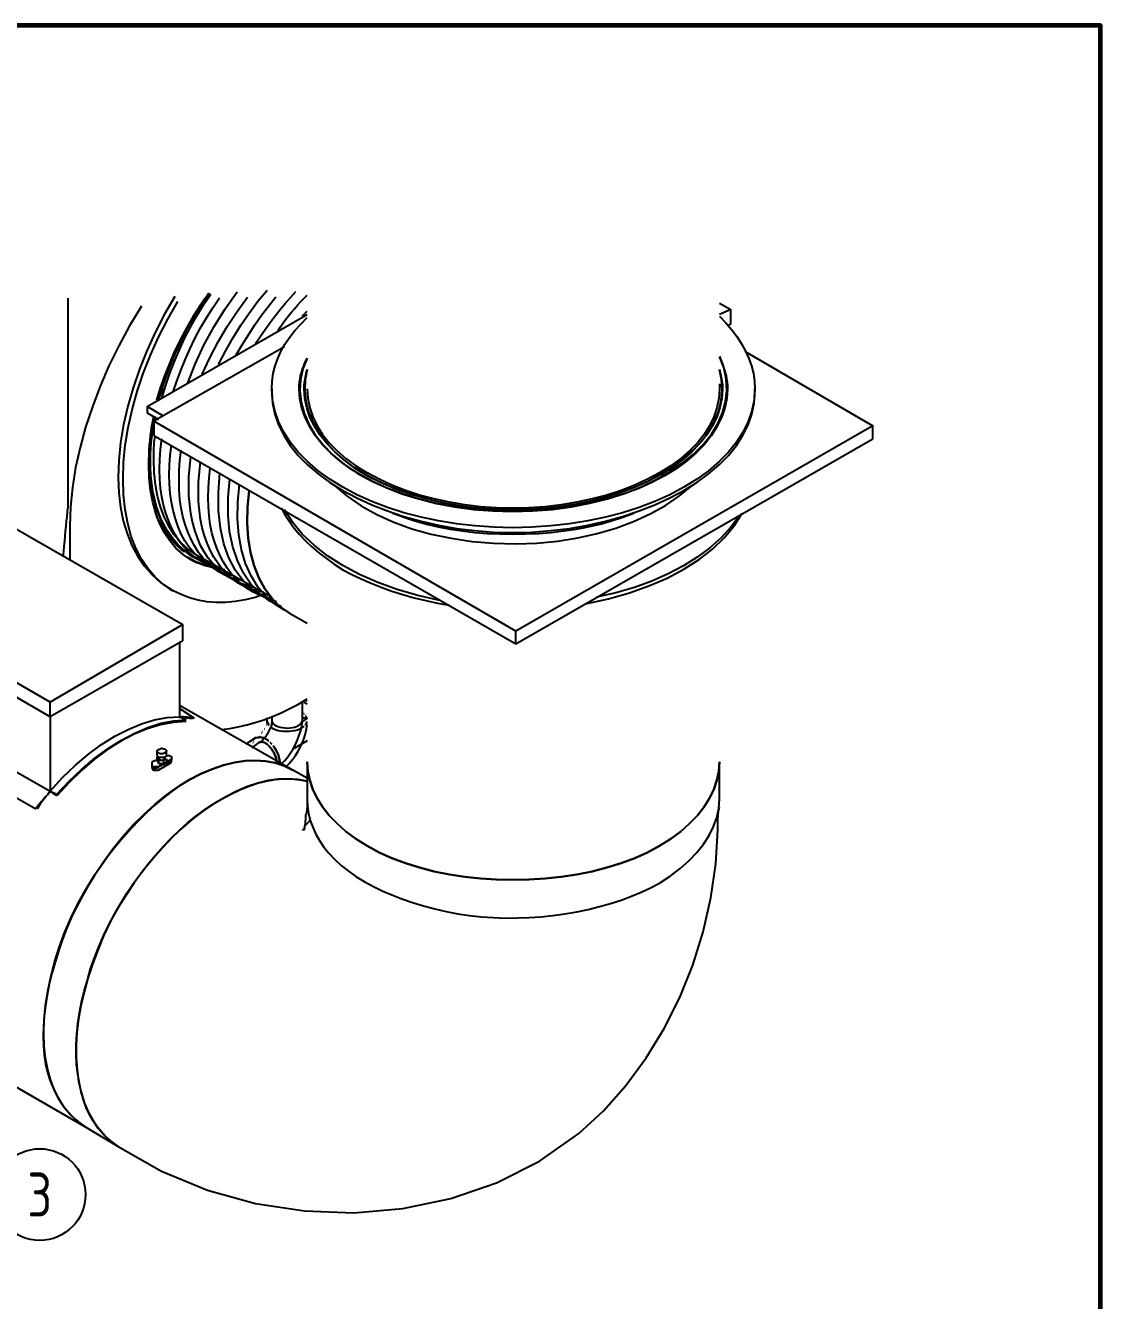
# Model space of a CAD drawing. Header units: metres. Extents: x 20 to 415, y 5 to 292.
# Drawn here: x 354 to 415, y 219.7 to 292 of the extents above; entities that cross this region are included whole.
import ezdxf
from ezdxf.enums import TextEntityAlignment as Align

# ---------------------------------------------------------------- set-up
doc = ezdxf.new("R2010")
doc.units = ezdxf.units.M
for name, color, linetype in [('АРМАТУРА', 8, 'Continuous'), ('ВОЗДУХОВОДЫ', 7, 'Continuous'), ('ИЗОЛЯЦИЯ', 3, 'Continuous'), ('ОБОРУДОВАНИЕ', 8, 'Continuous'), ('ПОЗИЦИИ', 1, 'Continuous'), ('РАМКА', 7, 'Continuous'), ('ТРУБОПРОВОД', 5, 'Continuous')]:
    doc.layers.add(name, color=color, linetype=linetype)
doc.styles.add('GOST', font='isocpeur.ttf')

msp = doc.modelspace()

# ---------------------------------------------------------------- linework, layer by layer
at = {"layer": 'АРМАТУРА'}
for points in [[(356.442, 264.698), (356.442, 276.523)], [(362.492, 276.615), (361.912, 275.612), (361.383, 274.588), (360.91, 273.549), (360.492, 272.5), (360.131, 271.448), (359.832, 270.398), (359.595, 269.358), (359.424, 268.331), (359.319, 267.326), (359.283, 266.348)], [(361.483, 270.748), (361.692, 271.439), (361.933, 272.131), (362.205, 272.824), (362.505, 273.513), (362.835, 274.198), (363.193, 274.873), (363.576, 275.539), (363.986, 276.19), (364.418, 276.825)], [(360.607, 276.072), (359.925, 274.965), (359.318, 273.83), (358.763, 272.683), (358.263, 271.528), (357.82, 270.37), (357.439, 269.213), (357.12, 268.062), (356.868, 266.92), (356.684, 265.793), (356.572, 264.684), (356.533, 263.598)], [(359.558, 266.257), (359.591, 267.207), (359.689, 268.185), (359.851, 269.185), (360.074, 270.202), (360.36, 271.23), (360.707, 272.263), (361.113, 273.296), (361.577, 274.323), (362.097, 275.34), (362.675, 276.34)], [(393.383, 276.248), (394.025, 275.882)], [(394.025, 275.882), (393.383, 275.607)], [(394.025, 275.057), (394.025, 275.882)], [(394.025, 275.057), (393.842, 274.965)], [(361.025, 267.082), (361.028, 267.357), (361.036, 267.632), (361.05, 267.907), (361.069, 268.182), (361.094, 268.457), (361.124, 268.732), (361.16, 269.007), (361.201, 269.282), (361.248, 269.557), (361.3, 269.832)], [(363.408, 261.673), (362.963, 261.979), (362.562, 262.342), (362.207, 262.761), (361.896, 263.234), (361.633, 263.759), (361.416, 264.334), (361.245, 264.955), (361.123, 265.621), (361.05, 266.332), (361.025, 267.082)], [(359.283, 266.348), (359.316, 265.489), (359.413, 264.67), (359.57, 263.896), (359.787, 263.172), (360.062, 262.498), (360.393, 261.88), (360.775, 261.32), (361.207, 260.822), (361.689, 260.389), (362.217, 260.023)], [(362.4, 259.932), (361.875, 260.273), (361.401, 260.686), (360.978, 261.171), (360.608, 261.723), (360.292, 262.338), (360.03, 263.014), (359.826, 263.747), (359.678, 264.534), (359.589, 265.372), (359.558, 266.257)], [(351.767, 264.423), (362.95, 258.007)], [(356.167, 261.857), (356.194, 262.156), (356.222, 262.452), (356.249, 262.742), (356.277, 263.029), (356.304, 263.312), (356.332, 263.593), (356.359, 263.871), (356.387, 264.147), (356.414, 264.423), (356.442, 264.698)], [(356.533, 263.598), (356.533, 261.673)], [(356.533, 261.673), (356.533, 261.673), (356.533, 261.673)], [(363.225, 261.857), (363.39, 261.752), (363.556, 261.659), (363.723, 261.576), (363.891, 261.505), (364.062, 261.444), (364.235, 261.395), (364.411, 261.356), (364.592, 261.329), (364.777, 261.312), (364.967, 261.307)], [(365.242, 261.123), (365.049, 261.154), (364.858, 261.189), (364.667, 261.231), (364.477, 261.277), (364.291, 261.33), (364.107, 261.387), (363.925, 261.451), (363.748, 261.519), (363.576, 261.594), (363.408, 261.673)], [(355.433, 253.607), (344.158, 260.115)], [(362.217, 260.023), (362.4, 259.932)], [(367.625, 259.748), (367.05, 259.553), (366.483, 259.406), (365.925, 259.309), (365.377, 259.259), (364.841, 259.256), (364.319, 259.3), (363.812, 259.39), (363.322, 259.526), (362.851, 259.706), (362.4, 259.932)], [(355.433, 252.782), (344.158, 259.29)], [(362.95, 258.007), (355.433, 253.607)], [(362.95, 257.09), (362.95, 258.007)], [(362.95, 257.09), (355.433, 252.782)], [(362.767, 256.998), (362.767, 252.782)], [(344.342, 254.89), (355.433, 248.565)], [(343.517, 253.882), (354.608, 247.557)], [(355.433, 252.782), (355.433, 253.607)], [(363.592, 252.69), (362.767, 253.24)], [(365.15, 252.048), (365.62, 252.114), (366.095, 252.203), (366.575, 252.315), (367.059, 252.451), (367.545, 252.61), (368.035, 252.794), (368.526, 253.004), (369.019, 253.239), (369.513, 253.501), (370.008, 253.79)], [(369.825, 253.607), (370.008, 253.515)], [(369.917, 253.698), (370.008, 253.698)], [(355.433, 248.565), (356.134, 249.33), (356.856, 250.024), (357.595, 250.649), (358.345, 251.198), (359.1, 251.671), (359.855, 252.063), (360.605, 252.374), (361.344, 252.598), (362.066, 252.736), (362.767, 252.782)], [(355.433, 252.782), (355.433, 248.565)], [(355.8, 248.382), (356.5, 249.123), (357.223, 249.806), (357.962, 250.425), (358.711, 250.975), (359.467, 251.453), (360.222, 251.853), (360.972, 252.173), (361.711, 252.407), (362.433, 252.55), (363.133, 252.598)], [(363.133, 252.507), (362.411, 252.461), (361.676, 252.323), (360.931, 252.099), (360.183, 251.788), (359.433, 251.396), (358.686, 250.923), (357.944, 250.374), (357.214, 249.749), (356.499, 249.054), (355.8, 248.29)], [(362.767, 252.782), (362.824, 252.779), (362.887, 252.773), (362.955, 252.762), (363.025, 252.75), (363.099, 252.736), (363.175, 252.722), (363.255, 252.71), (363.336, 252.7), (363.417, 252.693), (363.5, 252.69)], [(362.767, 252.782), (362.849, 252.782), (362.932, 252.781), (363.014, 252.78), (363.097, 252.776), (363.179, 252.771), (363.262, 252.762), (363.344, 252.751), (363.427, 252.735), (363.509, 252.715), (363.592, 252.69)], [(362.767, 252.782), (363.133, 252.598)], [(369.733, 252.69), (370.008, 252.782)], [(370.008, 252.69), (369.733, 252.507)], [(370.008, 251.407), (369.183, 250.948)], [(361.483, 250.857), (361.486, 250.859), (361.494, 250.867), (361.505, 250.877), (361.522, 250.889), (361.541, 250.903), (361.562, 250.916), (361.587, 250.929), (361.613, 250.939), (361.639, 250.946), (361.667, 250.948), (361.694, 250.97), (361.722, 250.984), (361.749, 250.989), (361.777, 250.988), (361.804, 250.983), (361.832, 250.975), (361.859, 250.966), (361.887, 250.958), (361.914, 250.951), (361.942, 250.948)], [(361.483, 250.857), (361.483, 250.582)], [(362.033, 250.857), (362.028, 250.829), (362.013, 250.803), (361.991, 250.777), (361.963, 250.753), (361.931, 250.731), (361.895, 250.712), (361.858, 250.696), (361.822, 250.683), (361.789, 250.676), (361.758, 250.673), (361.706, 250.676), (361.659, 250.683), (361.618, 250.696), (361.582, 250.712), (361.552, 250.731), (361.527, 250.753), (361.508, 250.777), (361.494, 250.803), (361.486, 250.829), (361.483, 250.857)], [(361.483, 250.582), (361.486, 250.557), (361.494, 250.537), (361.508, 250.522), (361.527, 250.51), (361.552, 250.502), (361.582, 250.496), (361.618, 250.493), (361.659, 250.491), (361.706, 250.49), (361.758, 250.49), (361.789, 250.49), (361.822, 250.491), (361.858, 250.493), (361.895, 250.496), (361.931, 250.502), (361.963, 250.51), (361.991, 250.522), (362.014, 250.537), (362.029, 250.557), (362.033, 250.582)], [(361.483, 250.49), (361.483, 250.307)], [(361.483, 250.49), (361.575, 250.307)], [(361.575, 250.49), (361.578, 250.462), (361.585, 250.436), (361.597, 250.41), (361.613, 250.386), (361.633, 250.364), (361.655, 250.345), (361.679, 250.33), (361.704, 250.317), (361.731, 250.309), (361.758, 250.307)], [(361.758, 250.307), (361.786, 250.309), (361.812, 250.317), (361.839, 250.33), (361.863, 250.345), (361.885, 250.364), (361.904, 250.386), (361.92, 250.41), (361.932, 250.436), (361.939, 250.462), (361.942, 250.49)], [(361.85, 250.307), (362.033, 250.398)], [(361.942, 250.948), (361.944, 250.946), (361.952, 250.939), (361.962, 250.929), (361.974, 250.916), (361.988, 250.903), (362.001, 250.889), (362.014, 250.877), (362.024, 250.867), (362.031, 250.859), (362.033, 250.857)], [(362.033, 250.582), (362.033, 250.857)], [(362.033, 250.582), (362.064, 250.582), (362.097, 250.581), (362.133, 250.579), (362.17, 250.576), (362.206, 250.571), (362.238, 250.562), (362.266, 250.55), (362.288, 250.535), (362.303, 250.515), (362.308, 250.49)], [(362.033, 250.398), (362.033, 250.215)], [(362.308, 250.49), (362.308, 250.465), (362.307, 250.445), (362.306, 250.428), (362.303, 250.412), (362.297, 250.398), (362.288, 250.385), (362.277, 250.37), (362.262, 250.352), (362.241, 250.331), (362.217, 250.307)], [(362.308, 250.398), (362.308, 250.374), (362.307, 250.353), (362.306, 250.336), (362.303, 250.32), (362.297, 250.307), (362.288, 250.293), (362.277, 250.278), (362.262, 250.261), (362.241, 250.24), (362.217, 250.215)], [(362.308, 250.215), (362.308, 250.398)], [(361.483, 250.307), (361.208, 250.215)], [(361.208, 250.123), (361.208, 250.215)], [(361.575, 249.94), (361.57, 249.94), (361.555, 249.94), (361.533, 249.94), (361.504, 249.94), (361.472, 249.94), (361.437, 249.94), (361.4, 249.94), (361.364, 249.94), (361.33, 249.94), (361.3, 249.94), (361.275, 249.943), (361.255, 249.95), (361.239, 249.963), (361.228, 249.978), (361.22, 249.998), (361.215, 250.02), (361.211, 250.044), (361.209, 250.069), (361.208, 250.096), (361.208, 250.123)], [(361.575, 249.94), (361.57, 249.915), (361.555, 249.895), (361.533, 249.88), (361.504, 249.868), (361.472, 249.86), (361.437, 249.855), (361.4, 249.851), (361.364, 249.849), (361.33, 249.848), (361.3, 249.848), (361.275, 249.851), (361.255, 249.858), (361.239, 249.871), (361.228, 249.887), (361.22, 249.906), (361.215, 249.928), (361.211, 249.952), (361.209, 249.978), (361.208, 250.004), (361.208, 250.032)], [(361.208, 249.94), (361.208, 249.913), (361.209, 249.886), (361.211, 249.86), (361.215, 249.836), (361.22, 249.814), (361.228, 249.795), (361.239, 249.779), (361.256, 249.767), (361.275, 249.759), (361.3, 249.757), (361.33, 249.757), (361.364, 249.757), (361.4, 249.757), (361.437, 249.757), (361.472, 249.757), (361.504, 249.757), (361.533, 249.757), (361.556, 249.757), (361.57, 249.757), (361.575, 249.757)], [(361.483, 250.307), (361.575, 250.123)], [(361.575, 250.307), (361.85, 250.307)], [(361.575, 250.307), (361.575, 250.123)], [(362.217, 250.307), (361.575, 249.94)], [(362.217, 250.215), (361.575, 249.94)], [(362.217, 250.123), (361.575, 249.757)], [(361.575, 250.123), (361.85, 250.123)], [(361.85, 250.307), (361.85, 250.123)], [(361.85, 250.123), (362.033, 250.215)], [(362.217, 250.123), (362.241, 250.148), (362.262, 250.168), (362.277, 250.184), (362.289, 250.196), (362.297, 250.204), (362.303, 250.209), (362.306, 250.212), (362.307, 250.214), (362.308, 250.215), (362.308, 250.215)], [(355.433, 248.565), (355.351, 248.458), (355.268, 248.355), (355.186, 248.255), (355.103, 248.157), (355.021, 248.061), (354.938, 247.965), (354.856, 247.867), (354.773, 247.767), (354.691, 247.664), (354.608, 247.557)], [(355.433, 248.565), (355.351, 248.458), (355.269, 248.355), (355.189, 248.255), (355.11, 248.157), (355.033, 248.061), (354.958, 247.965), (354.887, 247.867), (354.82, 247.767), (354.758, 247.664), (354.7, 247.557)], [(355.433, 248.565), (355.8, 248.382)], [(355.8, 248.29), (355.433, 248.565)]]:
    msp.add_lwpolyline(points, dxfattribs=at)
at = {"layer": 'ВОЗДУХОВОДЫ'}
for points in [[(361.575, 270.748), (361.756, 271.408), (361.969, 272.066), (362.211, 272.721), (362.482, 273.371), (362.778, 274.014), (363.099, 274.649), (363.444, 275.274), (363.81, 275.888), (364.196, 276.489)], [(361.575, 270.748), (361.779, 271.408), (362.004, 272.066), (362.251, 272.721), (362.521, 273.371), (362.812, 274.014), (363.126, 274.649), (363.462, 275.274), (363.819, 275.888), (364.198, 276.489)], [(361.575, 270.748), (361.756, 271.408), (361.969, 272.066), (362.211, 272.721), (362.482, 273.371), (362.778, 274.014), (363.099, 274.649), (363.444, 275.274), (363.81, 275.888), (364.196, 276.489)], [(361.758, 270.84), (361.965, 271.528), (362.198, 272.212), (362.458, 272.892), (362.743, 273.567), (363.054, 274.232), (363.389, 274.886), (363.748, 275.527), (364.132, 276.152), (364.538, 276.761)], [(361.942, 272.032), (362.175, 272.661), (362.436, 273.285), (362.721, 273.9), (363.03, 274.506), (363.363, 275.102), (363.717, 275.688), (364.092, 276.262), (364.488, 276.822)], [(361.942, 272.032), (362.175, 272.661), (362.436, 273.285), (362.721, 273.9), (363.03, 274.506), (363.363, 275.102), (363.717, 275.688), (364.092, 276.262), (364.488, 276.822)], [(362.4, 271.207), (362.603, 271.814), (362.829, 272.424), (363.077, 273.035), (363.346, 273.641), (363.637, 274.244), (363.951, 274.837), (364.286, 275.42), (364.644, 275.988), (365.024, 276.541)], [(363.225, 271.665), (363.65, 272.781), (364.151, 273.867), (364.719, 274.916), (365.349, 275.923), (366.033, 276.879)], [(364.05, 272.215), (364.484, 273.141), (364.96, 274.046), (365.475, 274.924), (366.029, 275.771), (366.617, 276.581)], [(364.967, 272.765), (365.365, 273.527), (365.791, 274.268), (366.241, 274.989), (366.716, 275.684), (367.213, 276.352), (367.732, 276.989)], [(365.975, 273.315), (366.313, 273.89), (366.667, 274.456), (367.036, 275.013), (367.422, 275.558), (367.82, 276.088), (368.232, 276.602)], [(367.075, 273.957), (367.35, 274.364), (367.627, 274.76), (367.905, 275.145), (368.187, 275.519), (368.473, 275.882), (368.764, 276.234), (369.063, 276.575), (369.369, 276.905)], [(368.358, 274.69), (368.498, 274.907), (368.644, 275.12), (368.796, 275.328), (368.952, 275.532), (369.115, 275.733), (369.282, 275.931), (369.456, 276.126), (369.634, 276.321), (369.819, 276.514), (370.008, 276.707)], [(369.733, 275.515), (369.761, 275.542), (369.788, 275.57), (369.816, 275.597), (369.843, 275.625), (369.871, 275.653), (369.898, 275.68), (369.926, 275.708), (369.953, 275.735), (369.981, 275.763), (370.008, 275.79)], [(361.575, 270.748), (361.627, 270.884), (361.675, 271.014), (361.718, 271.142), (361.758, 271.266), (361.793, 271.39), (361.826, 271.515), (361.857, 271.639), (361.886, 271.767), (361.914, 271.897), (361.942, 272.032)], [(361.575, 270.748), (361.627, 270.884), (361.675, 271.014), (361.718, 271.142), (361.758, 271.266), (361.793, 271.39), (361.826, 271.515), (361.857, 271.639), (361.886, 271.767), (361.914, 271.897), (361.942, 272.032)], [(370.008, 271.39), (370.044, 270.846), (370.15, 270.314), (370.326, 269.795), (370.568, 269.29), (370.879, 268.8), (371.256, 268.327), (371.698, 267.873), (372.203, 267.436), (372.771, 267.019), (373.4, 266.623)], [(364.783, 261.398), (364.379, 261.5), (363.993, 261.639), (363.625, 261.817), (363.277, 262.031), (362.95, 262.281), (362.645, 262.567), (362.363, 262.888), (362.106, 263.244), (361.873, 263.633), (361.667, 264.057), (361.491, 264.486), (361.347, 264.945), (361.235, 265.433), (361.155, 265.948), (361.106, 266.486), (361.085, 267.047), (361.096, 267.627), (361.136, 268.225), (361.204, 268.839), (361.3, 269.465)], [(364.783, 261.398), (364.379, 261.5), (363.993, 261.639), (363.625, 261.817), (363.277, 262.031), (362.95, 262.281), (362.645, 262.567), (362.363, 262.888), (362.106, 263.244), (361.873, 263.633), (361.667, 264.057), (361.491, 264.486), (361.347, 264.945), (361.235, 265.433), (361.155, 265.948), (361.106, 266.486), (361.085, 267.047), (361.096, 267.627), (361.136, 268.225), (361.204, 268.839), (361.3, 269.465)], [(363.5, 261.857), (362.954, 262.263), (362.471, 262.761), (362.055, 263.348), (361.71, 264.014), (361.438, 264.756), (361.243, 265.566), (361.129, 266.439), (361.097, 267.369), (361.154, 268.349), (361.3, 269.373)], [(364.692, 261.398), (364.312, 261.522), (363.946, 261.675), (363.594, 261.858), (363.257, 262.07), (362.939, 262.315), (362.639, 262.593), (362.361, 262.905), (362.105, 263.253), (361.873, 263.636), (361.667, 264.057), (361.513, 264.483), (361.382, 264.936), (361.276, 265.413), (361.195, 265.915), (361.14, 266.44), (361.113, 266.987), (361.114, 267.556), (361.145, 268.143), (361.207, 268.749), (361.3, 269.373)], [(364.692, 261.398), (364.312, 261.522), (363.946, 261.675), (363.594, 261.858), (363.257, 262.07), (362.939, 262.315), (362.639, 262.593), (362.361, 262.905), (362.105, 263.253), (361.873, 263.636), (361.667, 264.057), (361.513, 264.483), (361.382, 264.936), (361.276, 265.413), (361.195, 265.915), (361.14, 266.44), (361.113, 266.987), (361.114, 267.556), (361.145, 268.143), (361.207, 268.749), (361.3, 269.373)], [(361.3, 269.557), (361.303, 269.584), (361.31, 269.612), (361.32, 269.639), (361.332, 269.667), (361.346, 269.694), (361.36, 269.722), (361.372, 269.749), (361.382, 269.777), (361.39, 269.804), (361.392, 269.832)], [(361.3, 269.557), (361.303, 269.584), (361.31, 269.612), (361.32, 269.639), (361.332, 269.667), (361.346, 269.694), (361.36, 269.722), (361.372, 269.749), (361.382, 269.777), (361.39, 269.804), (361.392, 269.832)], [(361.3, 269.557), (361.303, 269.584), (361.31, 269.611), (361.32, 269.637), (361.332, 269.661), (361.346, 269.683), (361.36, 269.702), (361.372, 269.718), (361.382, 269.73), (361.39, 269.737), (361.392, 269.74)], [(361.3, 269.557), (361.303, 269.584), (361.31, 269.611), (361.32, 269.637), (361.332, 269.661), (361.346, 269.683), (361.36, 269.702), (361.372, 269.718), (361.382, 269.73), (361.39, 269.737), (361.392, 269.74)], [(361.3, 269.557), (361.303, 269.584), (361.31, 269.611), (361.32, 269.637), (361.332, 269.661), (361.346, 269.683), (361.36, 269.702), (361.372, 269.718), (361.382, 269.73), (361.39, 269.737), (361.392, 269.74)], [(361.483, 269.648), (361.483, 269.648), (361.483, 269.671), (361.483, 269.684), (361.483, 269.691), (361.483, 269.694), (361.483, 269.694), (361.483, 269.695), (361.483, 269.697), (361.483, 269.704), (361.483, 269.718), (361.483, 269.74)], [(361.3, 267.357), (361.3, 267.494), (361.301, 267.632), (361.303, 267.769), (361.306, 267.907), (361.312, 268.044), (361.32, 268.182), (361.332, 268.319), (361.348, 268.457), (361.367, 268.594), (361.392, 268.732)], [(365.333, 261.123), (364.954, 261.198), (364.588, 261.309), (364.235, 261.46), (363.899, 261.646), (363.581, 261.869), (363.281, 262.127), (363.002, 262.42), (362.746, 262.749), (362.515, 263.111), (362.308, 263.507), (362.129, 263.905), (361.978, 264.331), (361.855, 264.781), (361.758, 265.255), (361.689, 265.752), (361.648, 266.272), (361.635, 266.813), (361.648, 267.373), (361.689, 267.952), (361.758, 268.548)], [(365.883, 260.757), (365.505, 260.856), (365.138, 260.987), (364.785, 261.15), (364.45, 261.345), (364.131, 261.571), (363.831, 261.826), (363.552, 262.111), (363.297, 262.426), (363.064, 262.769), (362.858, 263.14), (362.68, 263.563), (362.528, 264.008), (362.405, 264.472), (362.308, 264.954), (362.24, 265.455), (362.198, 265.972), (362.185, 266.504), (362.198, 267.05), (362.24, 267.61), (362.308, 268.182)], [(366.433, 260.482), (366.054, 260.556), (365.687, 260.668), (365.335, 260.817), (364.999, 261.004), (364.681, 261.227), (364.381, 261.485), (364.102, 261.779), (363.846, 262.107), (363.615, 262.469), (363.408, 262.865), (363.23, 263.264), (363.078, 263.689), (362.955, 264.139), (362.858, 264.613), (362.79, 265.111), (362.748, 265.631), (362.735, 266.171), (362.748, 266.731), (362.79, 267.31), (362.858, 267.907)], [(363.592, 262.04), (363.171, 262.345), (362.791, 262.707), (362.45, 263.125), (362.152, 263.595), (361.896, 264.114), (361.685, 264.68), (361.518, 265.291), (361.398, 265.941), (361.325, 266.632), (361.3, 267.357)], [(366.983, 260.115), (366.604, 260.214), (366.238, 260.345), (365.885, 260.509), (365.549, 260.703), (365.231, 260.929), (364.931, 261.185), (364.652, 261.47), (364.397, 261.784), (364.165, 262.127), (363.958, 262.498), (363.78, 262.922), (363.628, 263.366), (363.504, 263.83), (363.408, 264.312), (363.34, 264.813), (363.298, 265.33), (363.284, 265.862), (363.298, 266.409), (363.34, 266.968), (363.408, 267.54)], [(367.533, 259.84), (367.154, 259.914), (366.787, 260.026), (366.435, 260.175), (366.099, 260.362), (365.781, 260.585), (365.481, 260.844), (365.202, 261.137), (364.946, 261.465), (364.715, 261.827), (364.508, 262.223), (364.33, 262.622), (364.178, 263.047), (364.055, 263.498), (363.958, 263.971), (363.89, 264.469), (363.848, 264.989), (363.835, 265.53), (363.848, 266.09), (363.89, 266.668), (363.958, 267.265)], [(367.992, 259.473), (367.615, 259.572), (367.256, 259.704), (366.914, 259.869), (366.589, 260.067), (366.285, 260.298), (365.999, 260.562), (365.732, 260.859), (365.486, 261.189), (365.262, 261.552), (365.058, 261.948), (364.879, 262.347), (364.728, 262.772), (364.605, 263.22), (364.508, 263.691), (364.439, 264.183), (364.398, 264.694), (364.385, 265.223), (364.398, 265.768), (364.439, 266.326), (364.508, 266.898)], [(368.267, 259.29), (367.564, 259.57), (366.938, 259.965), (366.396, 260.47), (365.936, 261.079), (365.562, 261.788), (365.277, 262.59), (365.081, 263.48), (364.979, 264.453), (364.97, 265.502), (365.058, 266.623)], [(368.542, 259.015), (367.891, 259.344), (367.312, 259.777), (366.811, 260.308), (366.387, 260.931), (366.044, 261.639), (365.782, 262.428), (365.607, 263.289), (365.518, 264.219), (365.518, 265.21), (365.608, 266.257)], [(368.725, 258.832), (368.151, 259.183), (367.64, 259.628), (367.195, 260.163), (366.818, 260.781), (366.514, 261.479), (366.283, 262.251), (366.13, 263.092), (366.056, 263.997), (366.065, 264.962), (366.158, 265.982)], [(369, 258.648), (368.478, 259.024), (368.014, 259.487), (367.61, 260.032), (367.269, 260.652), (366.995, 261.342), (366.789, 262.094), (366.655, 262.904), (366.595, 263.764), (366.612, 264.67), (366.708, 265.615)], [(366.708, 265.615), (366.612, 264.67), (366.595, 263.764), (366.655, 262.904), (366.789, 262.094), (366.995, 261.342), (367.269, 260.652), (367.61, 260.032), (368.014, 259.487), (368.478, 259.024), (369, 258.648)], [(363.042, 262.132), (362.852, 262.277), (362.669, 262.439), (362.492, 262.614), (362.322, 262.802), (362.16, 263.002), (362.006, 263.214), (361.86, 263.436), (361.724, 263.666), (361.599, 263.904), (361.483, 264.148)], [(363.592, 262.04), (367.992, 259.565)], [(364.692, 261.398), (364.579, 261.429), (364.463, 261.463), (364.342, 261.504), (364.22, 261.547), (364.096, 261.594), (363.972, 261.643), (363.85, 261.694), (363.729, 261.748), (363.613, 261.802), (363.5, 261.857)], [(369, 258.648), (370.008, 258.098)], [(369.183, 249.757), (362.767, 253.423)], [(363.133, 252.507), (362.411, 252.461), (361.676, 252.323), (360.931, 252.099), (360.183, 251.788), (359.433, 251.396), (358.686, 250.923), (357.944, 250.374), (357.214, 249.749), (356.499, 249.054), (355.8, 248.29)], [(363.5, 252.69), (363.442, 252.693), (363.381, 252.7), (363.316, 252.71), (363.248, 252.722), (363.179, 252.736), (363.11, 252.75), (363.043, 252.762), (362.978, 252.773), (362.916, 252.779), (362.858, 252.782)], [(357.45, 229.498), (357.005, 229.804), (356.604, 230.166), (356.248, 230.584), (355.938, 231.053), (355.674, 231.573), (355.457, 232.138), (355.287, 232.749), (355.165, 233.4), (355.091, 234.09), (355.067, 234.815), (355.091, 235.596), (355.165, 236.394), (355.287, 237.207), (355.457, 238.03), (355.673, 238.86), (355.938, 239.693), (356.248, 240.524), (356.604, 241.351), (357.005, 242.169), (357.45, 242.973), (357.933, 243.782), (358.447, 244.555), (358.989, 245.29), (359.555, 245.986), (360.143, 246.64), (360.75, 247.251), (361.374, 247.814), (362.011, 248.329), (362.659, 248.795), (363.317, 249.207), (363.974, 249.537), (364.622, 249.81), (365.259, 250.024), (365.883, 250.179), (366.49, 250.273), (367.079, 250.302), (367.645, 250.267), (368.186, 250.166), (368.7, 249.997), (369.183, 249.757)], [(369.183, 249.757), (368.7, 249.997), (368.186, 250.166), (367.645, 250.267), (367.079, 250.302), (366.491, 250.273), (365.883, 250.179), (365.26, 250.024), (364.622, 249.81), (363.974, 249.537), (363.317, 249.207)], [(370.008, 249.298), (369.183, 249.757)], [(370.008, 250.215), (370.008, 248.107)], [(393.383, 250.215), (393.349, 249.693), (393.242, 249.174), (393.067, 248.66), (392.823, 248.154), (392.512, 247.66), (392.137, 247.179), (391.695, 246.715), (391.19, 246.27), (390.621, 245.847), (389.992, 245.448), (389.308, 245.083), (388.579, 244.755), (387.809, 244.467), (387.002, 244.216), (386.165, 244.005), (385.299, 243.831), (384.411, 243.697), (383.504, 243.6), (382.581, 243.543), (381.65, 243.523), (380.743, 243.543), (379.841, 243.6), (378.95, 243.697), (378.073, 243.831), (377.216, 244.005), (376.384, 244.216), (375.581, 244.467), (374.813, 244.755), (374.084, 245.083), (373.4, 245.448), (372.771, 245.847), (372.203, 246.27), (371.698, 246.715), (371.256, 247.179), (370.879, 247.66), (370.568, 248.154), (370.326, 248.66), (370.15, 249.174), (370.044, 249.693), (370.008, 250.215)], [(370.008, 250.215), (370.044, 249.693), (370.15, 249.174), (370.326, 248.66), (370.568, 248.154), (370.879, 247.66), (371.256, 247.179), (371.698, 246.715), (372.203, 246.27), (372.771, 245.847), (373.4, 245.448), (374.084, 245.083), (374.813, 244.755), (375.581, 244.467), (376.384, 244.216), (377.216, 244.005), (378.073, 243.831), (378.95, 243.697), (379.841, 243.6), (380.743, 243.543), (381.65, 243.523), (382.581, 243.543), (383.504, 243.6), (384.411, 243.697), (385.299, 243.831), (386.165, 244.005), (387.002, 244.216), (387.809, 244.467), (388.579, 244.755), (389.308, 245.083), (389.992, 245.448), (390.621, 245.847), (391.19, 246.27), (391.695, 246.715), (392.137, 247.179), (392.512, 247.66), (392.823, 248.154), (393.067, 248.66), (393.242, 249.174), (393.349, 249.693), (393.383, 250.215)], [(393.383, 248.107), (393.383, 250.215)], [(363.317, 249.207), (362.824, 248.89), (362.339, 248.548), (361.859, 248.178), (361.387, 247.783), (360.922, 247.362), (360.466, 246.917), (360.018, 246.447), (359.579, 245.953), (359.151, 245.437), (358.733, 244.898), (358.33, 244.341), (357.944, 243.768), (357.577, 243.181), (357.233, 242.584), (356.912, 241.977), (356.615, 241.361), (356.345, 240.739), (356.102, 240.111), (355.89, 239.481), (355.708, 238.848), (355.53, 238.219), (355.378, 237.597), (355.254, 236.983), (355.158, 236.38), (355.09, 235.789), (355.048, 235.212), (355.034, 234.65), (355.048, 234.105), (355.09, 233.579), (355.158, 233.073), (355.282, 232.589), (355.431, 232.13), (355.607, 231.695), (355.806, 231.287), (356.029, 230.908), (356.274, 230.559), (356.539, 230.242), (356.825, 229.959), (357.128, 229.71), (357.45, 229.498)], [(370.008, 249.115), (369.478, 249.219), (368.932, 249.261), (368.372, 249.238), (367.798, 249.154), (367.213, 249.012), (366.616, 248.812), (366.01, 248.555), (365.395, 248.244), (364.771, 247.88), (364.142, 247.465), (363.54, 247.001), (362.946, 246.491), (362.364, 245.937), (361.795, 245.345), (361.243, 244.715), (360.71, 244.053), (360.199, 243.361), (359.712, 242.642), (359.254, 241.902), (358.825, 241.14), (358.457, 240.341), (358.124, 239.539), (357.826, 238.737), (357.567, 237.942), (357.347, 237.153), (357.169, 236.375), (357.033, 235.612), (356.942, 234.865), (356.897, 234.141), (356.9, 233.44), (356.95, 232.744), (357.042, 232.089), (357.179, 231.474), (357.357, 230.9), (357.577, 230.369), (357.838, 229.882), (358.139, 229.441), (358.481, 229.046), (358.863, 228.698), (359.283, 228.398)], [(365.15, 248.107), (365.67, 248.39), (366.183, 248.634), (366.69, 248.838), (367.19, 249.003), (367.683, 249.127), (368.167, 249.209), (368.641, 249.25), (369.107, 249.248), (369.563, 249.203), (370.008, 249.115)], [(354.7, 247.557), (354.758, 247.664), (354.82, 247.767), (354.887, 247.867), (354.958, 247.965), (355.033, 248.061), (355.11, 248.157), (355.189, 248.255), (355.269, 248.355), (355.351, 248.458), (355.433, 248.565)], [(359.283, 228.398), (358.962, 228.632), (358.659, 228.893), (358.375, 229.182), (358.113, 229.498), (357.874, 229.842), (357.66, 230.213), (357.472, 230.612), (357.312, 231.038), (357.182, 231.492), (357.083, 231.973), (356.99, 232.504), (356.928, 233.05), (356.899, 233.611), (356.902, 234.183), (356.935, 234.769), (356.997, 235.366), (357.091, 235.973), (357.213, 236.588), (357.363, 237.21), (357.542, 237.84), (357.723, 238.472), (357.936, 239.103), (358.178, 239.73), (358.448, 240.353), (358.745, 240.969), (359.066, 241.575), (359.411, 242.173), (359.776, 242.76), (360.162, 243.332), (360.567, 243.89), (360.985, 244.429), (361.413, 244.945), (361.851, 245.436), (362.299, 245.902), (362.756, 246.342), (363.22, 246.755), (363.692, 247.139), (364.172, 247.492), (364.658, 247.815), (365.15, 248.107)], [(359.283, 228.398), (361.74, 226.993), (364.35, 225.914), (367.069, 225.162), (369.852, 224.736), (372.656, 224.64), (375.434, 224.874), (378.143, 225.439), (380.738, 226.337), (383.174, 227.567), (385.408, 229.132), (386.807, 230.421), (388.085, 231.857), (389.236, 233.42), (390.256, 235.093), (391.137, 236.855), (391.876, 238.689), (392.467, 240.575), (392.903, 242.496), (393.18, 244.433), (393.292, 246.365), (393.292, 246.5), (393.293, 246.631), (393.294, 246.758), (393.298, 246.883), (393.304, 247.007), (393.312, 247.13), (393.323, 247.256), (393.339, 247.383), (393.359, 247.514), (393.383, 247.648)], [(370.008, 248.107), (370.008, 247.999), (370.008, 247.897), (370.006, 247.8), (370.003, 247.705), (369.997, 247.614), (369.989, 247.526), (369.977, 247.44), (369.962, 247.356), (369.942, 247.273), (369.917, 247.19), (369.915, 247.058), (369.907, 246.937), (369.897, 246.827), (369.885, 246.728), (369.871, 246.64), (369.858, 246.563), (369.845, 246.497), (369.835, 246.442), (369.828, 246.398), (369.825, 246.365), (369.8, 246.365), (369.781, 246.365), (369.764, 246.365), (369.754, 246.365), (369.745, 246.365), (369.74, 246.365), (369.736, 246.365), (369.734, 246.365), (369.733, 246.365), (369.733, 246.365)], [(370.008, 248.107), (370.028, 247.697), (370.085, 247.294), (370.182, 246.897), (370.316, 246.507), (370.49, 246.125), (370.701, 245.751), (370.951, 245.385), (371.24, 245.029), (371.568, 244.684), (371.933, 244.348), (372.335, 244.027), (372.768, 243.721), (373.232, 243.433), (373.726, 243.16), (374.248, 242.905), (374.798, 242.665), (375.375, 242.443), (375.976, 242.236), (376.601, 242.047), (377.25, 241.873), (377.891, 241.722), (378.544, 241.597), (379.21, 241.499), (379.883, 241.428), (380.562, 241.381), (381.243, 241.359), (381.925, 241.361), (382.603, 241.387), (383.277, 241.435), (383.942, 241.507), (384.624, 241.6), (385.293, 241.715), (385.947, 241.851), (386.586, 242.007), (387.208, 242.183), (387.81, 242.378), (388.39, 242.592), (388.949, 242.824), (389.483, 243.073), (389.992, 243.34)], [(389.992, 243.34), (390.599, 243.739), (391.154, 244.161), (391.655, 244.607), (392.096, 245.071), (392.479, 245.552), (392.797, 246.046), (393.05, 246.552), (393.233, 247.065), (393.346, 247.585), (393.383, 248.107)], [(369.917, 246.64), (369.944, 246.667), (369.972, 246.695), (369.999, 246.722), (370.027, 246.75), (370.054, 246.778), (370.082, 246.805), (370.109, 246.833), (370.137, 246.86), (370.164, 246.888), (370.192, 246.915)], [(337.925, 240.773), (357.45, 229.498)], [(357.45, 229.498), (359.283, 228.398)]]:
    msp.add_lwpolyline(points, dxfattribs=at)
at = {"layer": 'ИЗОЛЯЦИЯ'}
for points in [[(367.717, 252.69), (367.726, 252.69)], [(367.717, 252.69), (367.726, 252.69)], [(367.717, 252.687), (367.726, 252.687)], [(367.717, 252.681), (367.726, 252.681)], [(367.717, 252.671), (367.726, 252.671)], [(367.717, 252.658), (367.726, 252.658)], [(367.717, 252.644), (367.726, 252.644)], [(367.717, 252.63), (367.726, 252.63)], [(367.717, 252.618), (367.726, 252.618)], [(367.717, 252.608), (367.726, 252.608)], [(367.717, 252.601), (367.726, 252.601)], [(367.717, 252.598), (367.717, 252.415)], [(367.717, 252.598), (367.73, 252.491)], [(367.73, 252.491), (367.77, 252.391)], [(369.761, 253.029), (369.77, 253.029)], [(369.788, 253.001), (369.798, 253.001)], [(369.816, 252.971), (369.825, 252.971)], [(369.843, 252.941), (369.852, 252.941)], [(369.871, 252.908), (369.88, 252.908)], [(369.898, 252.872), (369.907, 252.872)], [(369.926, 252.833), (369.935, 252.833)], [(369.953, 252.79), (369.963, 252.79)], [(369.968, 252.402), (370.008, 252.507)], [(369.981, 252.742), (369.99, 252.742)], [(370.008, 252.69), (370.018, 252.69)], [(367.367, 251.802), (367.377, 251.802)], [(367.422, 251.869), (367.431, 251.869)], [(367.473, 251.94), (367.482, 251.94)], [(367.522, 252.014), (367.531, 252.014)], [(367.569, 252.091), (367.578, 252.091)], [(367.612, 252.17), (367.621, 252.17)], [(367.652, 252.251), (367.661, 252.251)], [(367.686, 252.333), (367.695, 252.333)], [(367.717, 252.415), (367.726, 252.415)], [(367.77, 252.391), (367.833, 252.299)], [(367.833, 252.299), (367.842, 252.299)], [(367.919, 252.214), (368.026, 252.14)], [(368.026, 252.14), (368.152, 252.077)], [(368.152, 252.077), (368.296, 252.026)], [(368.296, 252.026), (368.456, 251.989)], [(368.456, 251.989), (368.631, 251.965)], [(368.631, 251.965), (368.817, 251.957)], [(368.817, 251.957), (368.982, 251.962)], [(368.982, 251.962), (369.143, 251.979)], [(369.143, 251.979), (369.3, 252.006)], [(369.3, 252.006), (369.447, 252.045)], [(369.447, 252.045), (369.585, 252.094)], [(369.585, 252.094), (369.708, 252.155)], [(369.708, 252.155), (369.815, 252.226)], [(369.815, 252.226), (369.824, 252.226)], [(369.832, 251.566), (369.911, 251.82)], [(369.902, 252.309), (369.968, 252.402)], [(369.911, 251.82), (369.97, 252.074)], [(369.97, 252.074), (370.008, 252.323)], [(367.075, 251.59), (366.525, 251.223)], [(366.892, 251.04), (366.901, 251.04)], [(366.894, 251.12), (366.903, 251.12)], [(366.894, 251.12), (366.903, 251.12)], [(366.902, 251.194), (366.911, 251.194)], [(366.902, 251.194), (366.911, 251.194)], [(366.914, 251.263), (366.923, 251.263)], [(366.914, 251.263), (366.923, 251.263)], [(366.93, 251.326), (366.939, 251.326)], [(366.93, 251.326), (366.939, 251.326)], [(366.949, 251.384), (366.959, 251.384)], [(366.949, 251.384), (366.959, 251.384)], [(366.972, 251.436), (366.981, 251.436)], [(366.972, 251.436), (366.981, 251.436)], [(366.995, 251.483), (367.004, 251.483)], [(366.995, 251.483), (367.004, 251.483)], [(367.021, 251.524), (367.03, 251.524)], [(367.021, 251.524), (367.03, 251.524)], [(367.048, 251.56), (367.057, 251.56)], [(367.048, 251.56), (367.057, 251.56)], [(367.075, 251.59), (367.084, 251.59)], [(367.169, 251.59), (367.075, 251.59)], [(367.075, 251.59), (367.084, 251.59)], [(367.16, 251.612), (367.169, 251.612)], [(367.16, 251.612), (367.169, 251.612)], [(367.177, 251.591), (367.186, 251.591)], [(367.187, 251.593), (367.196, 251.593)], [(367.2, 251.596), (367.209, 251.596)], [(367.213, 251.602), (367.222, 251.602)], [(367.226, 251.61), (367.235, 251.61)], [(367.239, 251.622), (367.248, 251.622)], [(367.249, 251.637), (367.258, 251.637)], [(367.343, 251.62), (367.25, 251.622)], [(367.25, 251.622), (367.259, 251.622)], [(367.25, 251.622), (367.343, 251.62)], [(367.256, 251.657), (367.265, 251.657)], [(367.258, 251.682), (367.268, 251.682)], [(367.313, 251.739), (367.322, 251.739)], [(367.437, 251.606), (367.343, 251.62)], [(367.343, 251.62), (367.437, 251.606)], [(367.533, 251.579), (367.437, 251.606)], [(367.437, 251.606), (367.533, 251.579)], [(367.629, 251.538), (367.533, 251.579)], [(367.533, 251.579), (367.629, 251.538)], [(367.724, 251.482), (367.629, 251.538)], [(367.629, 251.538), (367.725, 251.482)], [(367.817, 251.411), (367.724, 251.482)], [(367.725, 251.482), (367.817, 251.411)], [(367.817, 251.411), (367.827, 251.411)], [(367.992, 251.223), (367.906, 251.325)], [(367.906, 251.325), (367.915, 251.325)], [(367.906, 251.325), (367.992, 251.223)], [(367.992, 251.223), (368.001, 251.223)], [(368.145, 251.039), (368.071, 251.136)], [(368.071, 251.136), (368.081, 251.136)], [(368.071, 251.136), (368.145, 251.039)], [(368.212, 250.934), (368.145, 251.039)], [(368.145, 251.039), (368.212, 250.934)], [(369.487, 250.819), (369.619, 251.063)], [(369.619, 251.063), (369.734, 251.313)], [(369.734, 251.313), (369.832, 251.566)], [(368.272, 250.823), (368.212, 250.934)], [(368.212, 250.934), (368.272, 250.823)], [(368.324, 250.708), (368.272, 250.823)], [(368.272, 250.823), (368.324, 250.708)], [(368.368, 250.59), (368.324, 250.708)], [(368.324, 250.708), (368.368, 250.59)], [(368.403, 250.471), (368.368, 250.59)], [(368.368, 250.59), (368.403, 250.471)], [(368.429, 250.352), (368.403, 250.471)], [(368.403, 250.471), (368.429, 250.352)], [(368.445, 250.236), (368.429, 250.352)], [(368.429, 250.352), (368.445, 250.236)], [(369.004, 250.141), (369.179, 250.355)], [(369.179, 250.355), (369.34, 250.582)], [(369.34, 250.582), (369.487, 250.819)], [(368.45, 250.123), (368.445, 250.236)], [(368.445, 250.236), (368.45, 250.123)], [(368.817, 249.94), (369.004, 250.141)]]:
    msp.add_lwpolyline(points, dxfattribs=at)
at = {"layer": 'ОБОРУДОВАНИЕ'}
for points in [[(360.933, 270.382), (370.008, 275.607)], [(367.992, 271.39), (368.014, 271.827), (368.078, 272.258), (368.185, 272.683), (368.332, 273.1), (368.519, 273.51), (368.744, 273.912), (369.007, 274.304), (369.305, 274.687), (369.64, 275.06), (370.008, 275.423)], [(393.383, 275.515), (393.752, 275.127), (394.086, 274.734), (394.385, 274.335), (394.647, 273.931), (394.873, 273.521), (395.06, 273.106), (395.208, 272.685), (395.314, 272.259), (395.378, 271.827), (395.4, 271.39)], [(368.725, 273.773), (361.3, 269.557)], [(394.85, 273.498), (402.092, 269.282)], [(369.55, 271.39), (369.555, 271.58), (369.572, 271.765), (369.598, 271.946), (369.632, 272.122), (369.677, 272.296), (369.729, 272.466), (369.788, 272.634), (369.855, 272.801), (369.929, 272.967), (370.008, 273.132)], [(370.008, 273.132), (369.761, 272.519), (369.621, 271.895), (369.587, 271.265), (369.655, 270.633), (369.825, 270.004), (370.095, 269.383), (370.46, 268.776), (370.921, 268.186), (371.474, 267.62), (372.117, 267.082), (372.839, 266.607), (373.627, 266.171), (374.476, 265.78), (375.38, 265.434), (376.333, 265.134), (377.331, 264.884), (378.367, 264.685), (379.435, 264.542), (380.532, 264.454), (381.65, 264.423)], [(370.008, 273.132), (369.761, 272.519), (369.621, 271.895), (369.587, 271.265), (369.655, 270.633), (369.825, 270.004), (370.095, 269.383), (370.46, 268.776), (370.921, 268.186), (371.474, 267.62), (372.117, 267.082), (372.839, 266.607), (373.627, 266.171), (374.476, 265.78), (375.38, 265.434), (376.333, 265.134), (377.331, 264.884), (378.367, 264.685), (379.435, 264.542), (380.532, 264.454), (381.65, 264.423)], [(381.65, 264.423), (382.793, 264.454), (383.909, 264.542), (384.994, 264.688), (386.042, 264.89), (387.047, 265.146), (388.006, 265.453), (388.913, 265.811), (389.763, 266.219), (390.553, 266.673), (391.275, 267.173), (391.918, 267.687), (392.471, 268.234), (392.931, 268.81), (393.298, 269.409), (393.567, 270.027), (393.737, 270.658), (393.806, 271.299), (393.771, 271.943), (393.632, 272.586), (393.383, 273.223)], [(381.65, 264.423), (382.793, 264.454), (383.909, 264.542), (384.994, 264.688), (386.042, 264.89), (387.047, 265.146), (388.006, 265.453), (388.913, 265.811), (389.763, 266.219), (390.553, 266.673), (391.275, 267.173), (391.918, 267.687), (392.471, 268.234), (392.931, 268.81), (393.298, 269.409), (393.567, 270.027), (393.737, 270.658), (393.806, 271.299), (393.771, 271.943), (393.632, 272.586), (393.383, 273.223)], [(393.383, 273.223), (393.463, 273.034), (393.536, 272.848), (393.604, 272.666), (393.664, 272.485), (393.716, 272.307), (393.76, 272.128), (393.795, 271.948), (393.82, 271.766), (393.836, 271.58), (393.842, 271.39)], [(369.825, 271.39), (369.828, 271.5), (369.835, 271.61), (369.847, 271.72), (369.863, 271.83), (369.883, 271.94), (369.905, 272.05), (369.929, 272.16), (369.954, 272.27), (369.981, 272.38), (370.008, 272.49)], [(370.008, 272.49), (369.89, 271.886), (369.863, 271.284), (369.925, 270.688), (370.073, 270.099), (370.306, 269.523), (370.623, 268.959), (371.018, 268.413), (371.492, 267.885), (372.043, 267.38), (372.667, 266.898), (373.383, 266.476), (374.155, 266.087), (374.977, 265.737), (375.842, 265.426), (376.746, 265.157), (377.683, 264.932), (378.647, 264.752), (379.633, 264.622), (380.636, 264.542), (381.65, 264.515)], [(370.008, 272.49), (369.89, 271.886), (369.863, 271.284), (369.925, 270.688), (370.073, 270.099), (370.306, 269.523), (370.623, 268.959), (371.018, 268.413), (371.492, 267.885), (372.043, 267.38), (372.667, 266.898), (373.383, 266.476), (374.155, 266.087), (374.977, 265.737), (375.842, 265.426), (376.746, 265.157), (377.683, 264.932), (378.647, 264.752), (379.633, 264.622), (380.636, 264.542), (381.65, 264.515)], [(381.65, 264.515), (382.713, 264.542), (383.756, 264.623), (384.771, 264.755), (385.756, 264.938), (386.704, 265.169), (387.61, 265.445), (388.47, 265.768), (389.279, 266.135), (390.033, 266.542), (390.725, 266.99), (391.371, 267.448), (391.934, 267.941), (392.413, 268.461), (392.81, 269.006), (393.12, 269.569), (393.346, 270.145), (393.485, 270.731), (393.538, 271.319), (393.504, 271.908), (393.383, 272.49)], [(381.65, 264.515), (382.713, 264.542), (383.756, 264.623), (384.771, 264.755), (385.756, 264.938), (386.704, 265.169), (387.61, 265.445), (388.47, 265.768), (389.279, 266.135), (390.033, 266.542), (390.725, 266.99), (391.371, 267.448), (391.934, 267.941), (392.413, 268.461), (392.81, 269.006), (393.12, 269.569), (393.346, 270.145), (393.485, 270.731), (393.538, 271.319), (393.504, 271.908), (393.383, 272.49)], [(393.383, 272.49), (393.411, 272.38), (393.437, 272.27), (393.464, 272.16), (393.488, 272.05), (393.51, 271.94), (393.529, 271.83), (393.545, 271.72), (393.557, 271.61), (393.565, 271.5), (393.567, 271.39)], [(367.992, 271.39), (367.992, 271.207)], [(381.65, 263.507), (380.581, 263.531), (379.522, 263.605), (378.48, 263.725), (377.457, 263.891), (376.46, 264.102), (375.493, 264.358), (374.56, 264.657), (373.669, 264.997), (372.822, 265.378), (372.025, 265.798), (371.289, 266.255), (370.62, 266.741), (370.022, 267.255), (369.497, 267.793), (369.046, 268.354), (368.673, 268.933), (368.378, 269.53), (368.165, 270.14), (368.036, 270.761), (367.992, 271.39)], [(381.65, 264.423), (380.694, 264.445), (379.752, 264.51), (378.827, 264.617), (377.924, 264.763), (377.044, 264.95), (376.192, 265.176), (375.371, 265.439), (374.583, 265.738), (373.834, 266.072), (373.125, 266.44), (372.468, 266.842), (371.874, 267.271), (371.342, 267.729), (370.877, 268.209), (370.479, 268.709), (370.149, 269.226), (369.889, 269.755), (369.702, 270.295), (369.589, 270.841), (369.55, 271.39)], [(381.65, 264.515), (380.719, 264.537), (379.797, 264.602), (378.89, 264.708), (378.001, 264.855), (377.135, 265.042), (376.298, 265.268), (375.492, 265.531), (374.722, 265.83), (373.992, 266.163), (373.308, 266.532), (372.676, 266.93), (372.101, 267.354), (371.586, 267.8), (371.132, 268.269), (370.742, 268.755), (370.417, 269.258), (370.161, 269.775), (369.976, 270.304), (369.863, 270.844), (369.825, 271.39)], [(393.567, 271.39), (393.529, 270.844), (393.415, 270.304), (393.23, 269.775), (392.975, 269.258), (392.65, 268.755), (392.26, 268.269), (391.806, 267.8), (391.29, 267.354), (390.716, 266.93), (390.083, 266.532), (389.399, 266.163), (388.67, 265.83), (387.898, 265.531), (387.089, 265.268), (386.245, 265.042), (385.371, 264.855), (384.471, 264.708), (383.549, 264.602), (382.607, 264.537), (381.65, 264.515)], [(393.842, 271.39), (393.804, 270.841), (393.69, 270.295), (393.502, 269.755), (393.244, 269.226), (392.914, 268.709), (392.515, 268.209), (392.05, 267.729), (391.519, 267.271), (390.924, 266.842), (390.267, 266.44), (389.558, 266.072), (388.807, 265.738), (388.019, 265.439), (387.194, 265.176), (386.337, 264.95), (385.449, 264.763), (384.534, 264.617), (383.593, 264.51), (382.632, 264.445), (381.65, 264.423)], [(395.4, 271.39), (395.357, 270.761), (395.227, 270.14), (395.014, 269.53), (394.72, 268.933), (394.346, 268.354), (393.896, 267.793), (393.37, 267.255), (392.772, 266.741), (392.104, 266.255), (391.367, 265.798), (390.57, 265.378), (389.723, 264.997), (388.829, 264.657), (387.893, 264.358), (386.921, 264.102), (385.915, 263.891), (384.88, 263.725), (383.822, 263.605), (382.744, 263.531), (381.65, 263.507)], [(393.383, 271.39), (393.349, 270.846), (393.242, 270.314), (393.067, 269.795), (392.823, 269.29), (392.512, 268.8), (392.137, 268.327), (391.695, 267.873), (391.19, 267.436), (390.621, 267.019), (389.992, 266.623)], [(393.383, 271.665), (393.383, 271.638), (393.383, 271.61), (393.383, 271.583), (393.383, 271.555), (393.383, 271.528), (393.383, 271.5), (393.383, 271.472), (393.383, 271.445), (393.383, 271.417), (393.383, 271.39)], [(395.4, 271.207), (395.4, 271.39)], [(367.992, 271.207), (368.036, 270.578), (368.165, 269.956), (368.378, 269.347), (368.672, 268.75), (369.046, 268.171), (369.497, 267.61), (370.022, 267.072), (370.62, 266.557), (371.288, 266.072), (372.025, 265.615), (372.822, 265.192), (373.669, 264.804), (374.56, 264.454), (375.493, 264.143), (376.46, 263.873), (377.457, 263.649), (378.479, 263.469), (379.522, 263.339), (380.581, 263.259), (381.65, 263.232)], [(381.65, 263.232), (382.744, 263.259), (383.822, 263.339), (384.88, 263.469), (385.915, 263.649), (386.921, 263.873), (387.893, 264.143), (388.829, 264.454), (389.723, 264.804), (390.57, 265.192), (391.367, 265.615), (392.104, 266.072), (392.772, 266.557), (393.37, 267.072), (393.896, 267.61), (394.346, 268.171), (394.72, 268.75), (395.014, 269.347), (395.228, 269.956), (395.357, 270.578), (395.4, 271.207)], [(360.933, 270.382), (360.933, 270.015)], [(361.85, 269.832), (360.933, 270.382)], [(360.933, 270.015), (361.575, 269.648)], [(361.3, 269.557), (361.3, 268.732)], [(381.833, 257.64), (361.3, 269.557)], [(402.092, 269.282), (381.833, 257.64)], [(402.092, 268.548), (402.092, 269.282)], [(361.3, 268.732), (381.833, 256.907)], [(381.833, 256.907), (402.092, 268.548)], [(389.992, 266.623), (389.308, 266.255), (388.579, 265.921), (387.809, 265.622), (387.002, 265.359), (386.165, 265.134), (385.299, 264.947), (384.411, 264.8), (383.504, 264.694), (382.581, 264.629), (381.65, 264.607), (380.743, 264.629), (379.841, 264.694), (378.95, 264.8), (378.073, 264.947), (377.215, 265.134), (376.383, 265.359), (375.581, 265.622), (374.813, 265.921), (374.084, 266.255), (373.4, 266.623)], [(371.567, 265.89), (372.275, 265.286), (373.075, 264.738), (373.957, 264.247), (374.917, 263.817), (375.944, 263.45), (377.032, 263.145), (378.172, 262.904), (379.357, 262.731), (380.581, 262.626), (381.833, 262.59)], [(381.833, 262.59), (383.034, 262.629), (384.21, 262.739), (385.354, 262.922), (386.46, 263.171), (387.517, 263.484), (388.519, 263.858), (389.459, 264.288), (390.328, 264.773), (391.12, 265.308), (391.825, 265.89)], [(368.542, 264.607), (368.751, 264.224), (368.992, 263.849), (369.266, 263.479), (369.57, 263.117), (369.906, 262.762), (370.27, 262.416), (370.667, 262.078), (371.091, 261.749), (371.544, 261.431), (372.025, 261.123), (372.534, 260.854), (373.068, 260.597), (373.627, 260.353), (374.207, 260.123), (374.81, 259.909), (375.43, 259.711), (376.069, 259.531), (376.725, 259.37), (377.393, 259.228), (378.075, 259.107)], [(377.525, 259.382), (376.288, 259.662), (375.114, 260.004), (374.008, 260.404), (372.976, 260.858), (372.025, 261.364), (371.162, 261.916), (370.395, 262.511), (369.729, 263.145), (369.17, 263.815), (368.725, 264.515)], [(374.867, 264.332), (375.483, 264.098), (376.118, 263.891), (376.771, 263.711), (377.439, 263.556), (378.121, 263.427), (378.814, 263.322), (379.515, 263.242), (380.223, 263.185), (380.935, 263.151), (381.65, 263.14)], [(381.65, 263.14), (382.39, 263.151), (383.122, 263.185), (383.845, 263.242), (384.558, 263.322), (385.26, 263.427), (385.947, 263.556), (386.618, 263.711), (387.274, 263.891), (387.91, 264.098), (388.525, 264.332)], [(385.867, 259.198), (387.103, 259.476), (388.278, 259.812), (389.385, 260.203), (390.416, 260.649), (391.367, 261.146), (392.229, 261.694), (392.996, 262.288), (393.664, 262.926), (394.222, 263.609), (394.667, 264.332)], [(394.483, 264.148), (394.025, 263.528), (393.478, 262.933), (392.845, 262.367), (392.132, 261.836), (391.344, 261.342), (390.484, 260.888), (389.557, 260.48), (388.567, 260.121), (387.518, 259.815), (386.417, 259.565)], [(381.833, 256.907), (381.833, 257.64)]]:
    msp.add_lwpolyline(points, dxfattribs=at)
at = {"layer": 'ПОЗИЦИИ'}
msp.add_circle((354.833, 225.667), 2.6, dxfattribs=at)
at = {"layer": 'РАМКА', "lineweight": 60}
msp.add_lwpolyline([(20, 5), (415, 5), (415, 292), (20, 292), (20, 5)], dxfattribs=at)
at = {"layer": 'ТРУБОПРОВОД'}
for points in [[(369.733, 252.598), (369.733, 253.607)], [(367.992, 252.598), (367.992, 252.596), (367.992, 252.589), (367.992, 252.579), (367.992, 252.566), (367.992, 252.553), (367.992, 252.539), (367.992, 252.527), (367.992, 252.517), (367.992, 252.509), (367.992, 252.507), (367.992, 252.476), (367.991, 252.443), (367.989, 252.405), (367.986, 252.365), (367.98, 252.323), (367.971, 252.282), (367.96, 252.243), (367.945, 252.205), (367.925, 252.17), (367.9, 252.14), (367.87, 252.057), (367.835, 251.976), (367.796, 251.895), (367.751, 251.816), (367.706, 251.739), (367.656, 251.665), (367.605, 251.595), (367.551, 251.527), (367.497, 251.464), (367.442, 251.407), (367.439, 251.404), (367.433, 251.398), (367.422, 251.387), (367.409, 251.375), (367.396, 251.361), (367.382, 251.347), (367.369, 251.335), (367.359, 251.325), (367.353, 251.318), (367.35, 251.315), (367.325, 251.315), (367.305, 251.315), (367.29, 251.315), (367.279, 251.315), (367.27, 251.315), (367.264, 251.315), (367.261, 251.315), (367.259, 251.315), (367.258, 251.315), (367.258, 251.315)], [(367.992, 252.782), (367.992, 252.598)], [(367.992, 252.598), (368.003, 252.519), (368.035, 252.445), (368.086, 252.378), (368.156, 252.319), (368.244, 252.267), (368.348, 252.222), (368.467, 252.188), (368.602, 252.161), (368.749, 252.145), (368.908, 252.14), (369.043, 252.145), (369.171, 252.161), (369.289, 252.188), (369.397, 252.222), (369.493, 252.267), (369.575, 252.319), (369.642, 252.378), (369.691, 252.445), (369.722, 252.519), (369.733, 252.598)], [(368.542, 250.123), (368.729, 250.302), (368.904, 250.504), (369.065, 250.725), (369.212, 250.962), (369.344, 251.212), (369.459, 251.47), (369.556, 251.732), (369.636, 251.995), (369.695, 252.255), (369.733, 252.507)], [(369.733, 252.507), (369.733, 252.598)], [(367.258, 251.315), (366.892, 251.04)], [(368.267, 250.215), (368.261, 250.3), (368.246, 250.389), (368.223, 250.48), (368.191, 250.572), (368.152, 250.662), (368.109, 250.749), (368.061, 250.833), (368.009, 250.911), (367.955, 250.98), (367.9, 251.04), (367.842, 251.117), (367.781, 251.183), (367.716, 251.238), (367.648, 251.282), (367.579, 251.315), (367.51, 251.337), (367.444, 251.348), (367.377, 251.348), (367.316, 251.337), (367.258, 251.315)], [(367.258, 251.315), (367.316, 251.337), (367.378, 251.348), (367.444, 251.348), (367.51, 251.337), (367.579, 251.315), (367.648, 251.282), (367.716, 251.238), (367.781, 251.183), (367.843, 251.117), (367.9, 251.04), (367.955, 250.98), (368.009, 250.911), (368.061, 250.833), (368.109, 250.749), (368.152, 250.662), (368.191, 250.572), (368.223, 250.48), (368.246, 250.389), (368.262, 250.3), (368.267, 250.215)]]:
    msp.add_lwpolyline(points, dxfattribs=at)

# ---------------------------------------------------------------- texts
at = {"layer": 'ПОЗИЦИИ', "style": 'GOST', "width": 0.8}
msp.add_text('3', height=2.5, dxfattribs=at).set_placement((354.833, 224.417), align=Align.CENTER)

doc.saveas('drawing.dxf')
